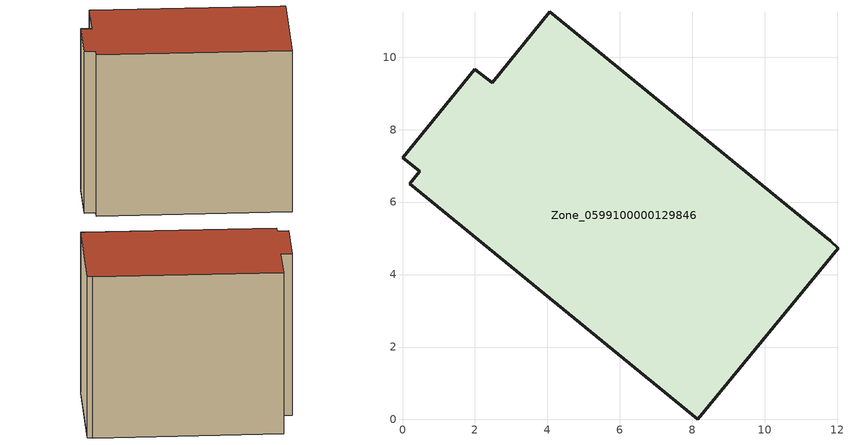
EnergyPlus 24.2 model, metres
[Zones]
Zone_0599100000129846
 floor ground (C_G): 8.15,0 0.2,6.51 0.47,6.85 0,7.23 2,9.67 2.47,9.29 4.07,11.26 11.81,4.93 12.02,4.72 z0
 wall outside (C_F): 2.47,9.29 2,9.67 0,7.23 0.47,6.85 0.2,6.51 8.15,0 12.02,4.72 11.81,4.93 4.07,11.26 2.47,9.29 z0:9.12
 roof outside (C_R): 8.15,0 12.02,4.72 11.81,4.93 4.07,11.26 2.47,9.29 2,9.67 0,7.23 0.47,6.85 0.2,6.51 z9.12
[BUILDING]
Pand.0599100000129846: North Axis=0; Terrain=City; Loads Convergence Tolerance Value=0.04; Temperature Convergence Tolerance Value=0.4; Solar Distribution=FullExterior; Maximum Number of Warmup Days=25; Minimum Number of Warmup Days=1
[Site:Location]
Rotterdam.The.Hague.AP_ZH_NLD Design_Conditions: Latitude=51.96; Longitude=4.45; Time Zone=1; Elevation=-4.5
[SITE:GROUNDTEMPERATURE:BUILDINGSURFACE]
18, 18, 18, 18, 18, 18, 18, 18, 18, 18, 18, 18
[MATERIAL] Thermal Absorptance=0.9; Solar Absorptance=0.7; Visible Absorptance=0.7
Name | Roughness | Thickness | Conductivity | Density | Specific Heat
G.TC.1946-1964 | MediumSmooth | 0.15 | 1 | 540 | 1210
F.TC.1946-1964 | Rough | 0.3 | 0.857143 | 1920 | 840
R.TC.1946-1964 | MediumRough | 0.2 | 0.235294 | 1500 | 1000
[CONSTRUCTION]
C_G: G.TC.1946-1964
C_F: F.TC.1946-1964
C_R: R.TC.1946-1964
[ZONE]
Zone_0599100000129846: Type=1; Multiplier=1; Ceiling Height=Autocalculate; Volume=Autocalculate; Floor Area=autocalculate; Part of Total Floor Area=Yes
[ZONEINFILTRATION:DESIGNFLOWRATE]
Infil_Zone_0599100000129846: Zone or ZoneList or Space or SpaceList=Zone_0599100000129846; Schedule=AlwaysOn; Design Flow Rate Calculation Method=Flow/Area; Flow Rate per Floor Area=0.003; Constant Term Coefficient=1; Temperature Term Coefficient=0; Velocity Term Coefficient=0; Velocity Squared Term Coefficient=0
[HVACTEMPLATE:ZONE:IDEALLOADSAIRSYSTEM]
Zone_0599100000129846: Maximum Heating Supply Air Temperature=50; Minimum Cooling Supply Air Temperature=13; Maximum Heating Supply Air Humidity Ratio=0.0156; Minimum Cooling Supply Air Humidity Ratio=0.0077; Heating Limit=NoLimit; Cooling Limit=NoLimit; Dehumidification Control Type=ConstantSensibleHeatRatio; Cooling Sensible Heat Ratio=0.7; Dehumidification Setpoint=60; Humidification Control Type=None; Humidification Setpoint=30; Outdoor Air Method=None; Outdoor Air Flow Rate per Person=0.00944; Outdoor Air Flow Rate per Zone Floor Area=0; Outdoor Air Flow Rate per Zone=0; Demand Controlled Ventilation Type=None; Outdoor Air Economizer Type=NoEconomizer; Heat Recovery Type=None; Sensible Heat Recovery Effectiveness=0.7; Latent Heat Recovery Effectiveness=0.65
[ZONECONTROL:THERMOSTAT]
ThermostatControl_Zone_0599100000129846: Zone or ZoneList=Zone_0599100000129846; Control Type Schedule=DualSetpointControlType; Control 1=Thermostat_Zone_0599100000129846; Temperature Difference Between Cutout And Setpoint=0
[THERMOSTATSETPOINT:DUALSETPOINT]
Thermostat_Zone_0599100000129846: Heating Setpoint Temperature Schedule=HeatingSetpoint_Zone_0599100000129846; Cooling Setpoint Temperature Schedule=CoolingSetpoint_Zone_0599100000129846
[SCHEDULE:COMPACT]
HeatingSetpoint_Zone_0599100000129846: Through: 12/31, For: AllDays, Until: 24:00, 21
CoolingSetpoint_Zone_0599100000129846: Through: 12/31, For: AllDays, Until: 24:00, 24
DualSetpointControlType: Through: 12/31, For: AllDays, Until: 24:00, 4
AlwaysOn: Through: 12/31, For: AllDays, Until: 24:00, 1
